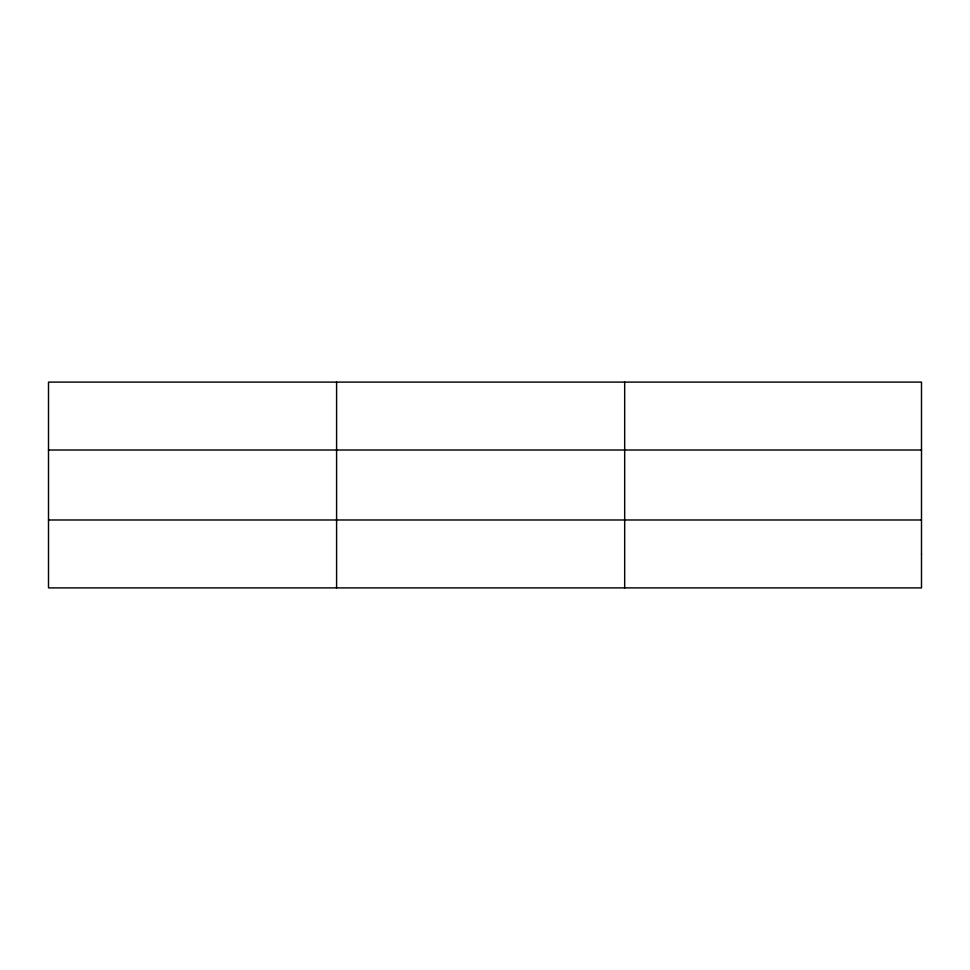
<?xml version="1.0" encoding="UTF-8"?>
<svg xmlns="http://www.w3.org/2000/svg" width="970" height="970" viewBox="0 0 970 970"><rect width="100%" height="100%" fill="white"/><g stroke="black" fill="none" stroke-linecap="round" stroke-linejoin="round"><path stroke-width="1.45" d="M336.59 382.107L336.59 587.893M624.68 382.107L624.68 587.893M48.5 450.019L921.5 450.019M48.5 519.981L921.5 519.981M921.5 553.943L921.5 587.893L48.5 587.893L48.5 382.107L921.5 382.107L921.5 553.943"/></g></svg>
